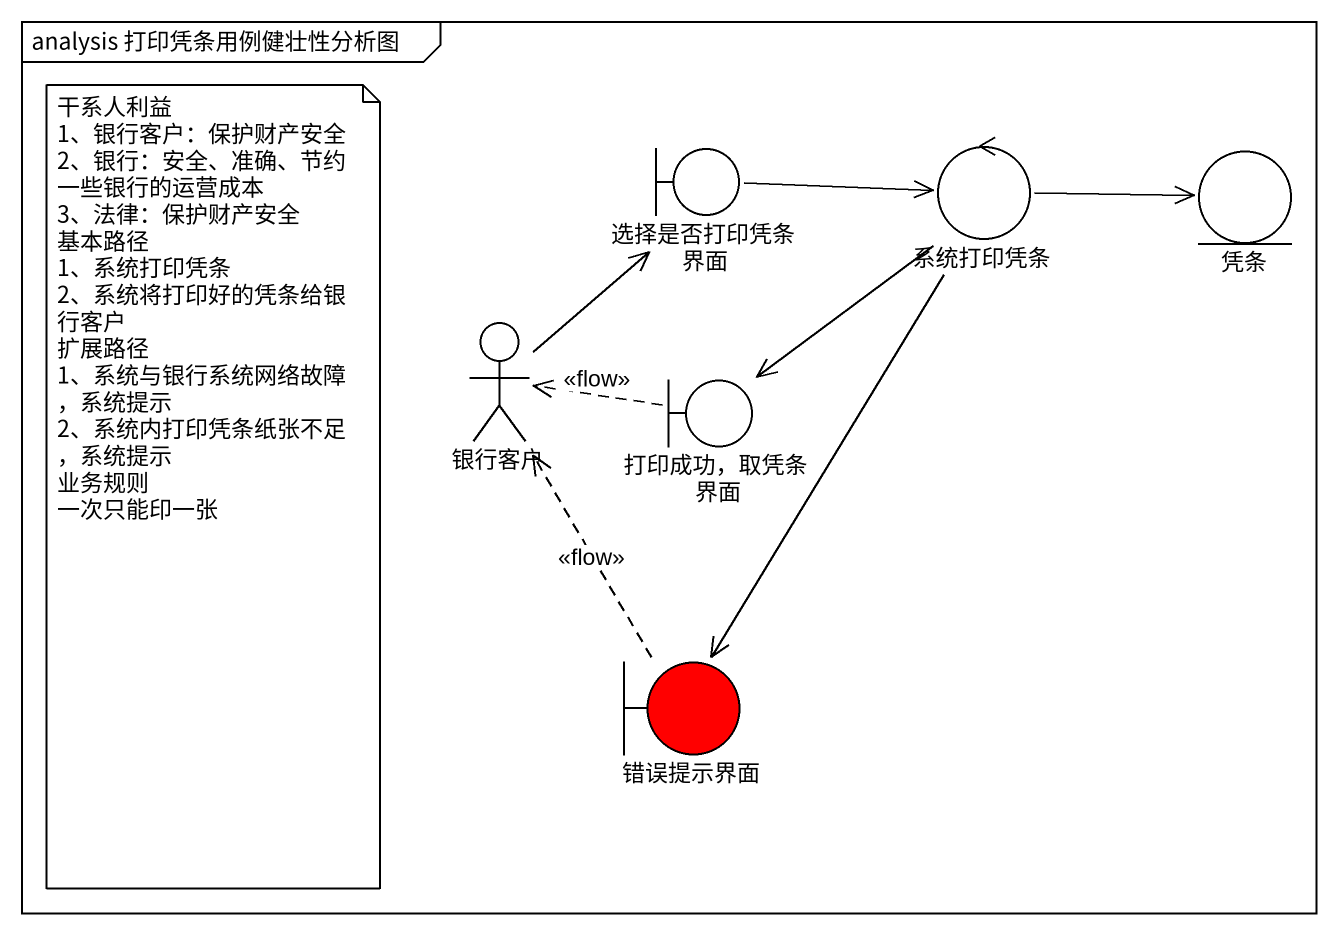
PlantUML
@startuml
mainframe analysis 打印凭条用例健壮性分析图
boundary 选择是否打印凭条界面
control 系统打印凭条
entity 凭条
actor 银行客户
boundary "打印成功，取凭条界面" as 打印成功_取凭条界面
boundary 错误提示界面 #FF0000
选择是否打印凭条界面 -right-> 系统打印凭条
系统打印凭条 -right-> 凭条
系统打印凭条 --> 打印成功_取凭条界面
系统打印凭条 --> 错误提示界面
银行客户 -up-> 选择是否打印凭条界面
打印成功_取凭条界面 .left.> 银行客户 : <<flow>>
错误提示界面 .up.> 银行客户 : <<flow>>
note as N1
  干系人利益
  1、银行客户：保护财产安全
  2、银行：安全、准确、节约一些银行的运营成本
  3、法律：保护财产安全
  基本路径
  1、系统打印凭条
  2、系统将打印好的凭条给银行客户
  扩展路径
  1、系统与银行系统网络故障，系统提示
  2、系统内打印凭条纸张不足，系统提示
  业务规则
  一次只能印一张
end note
@enduml
